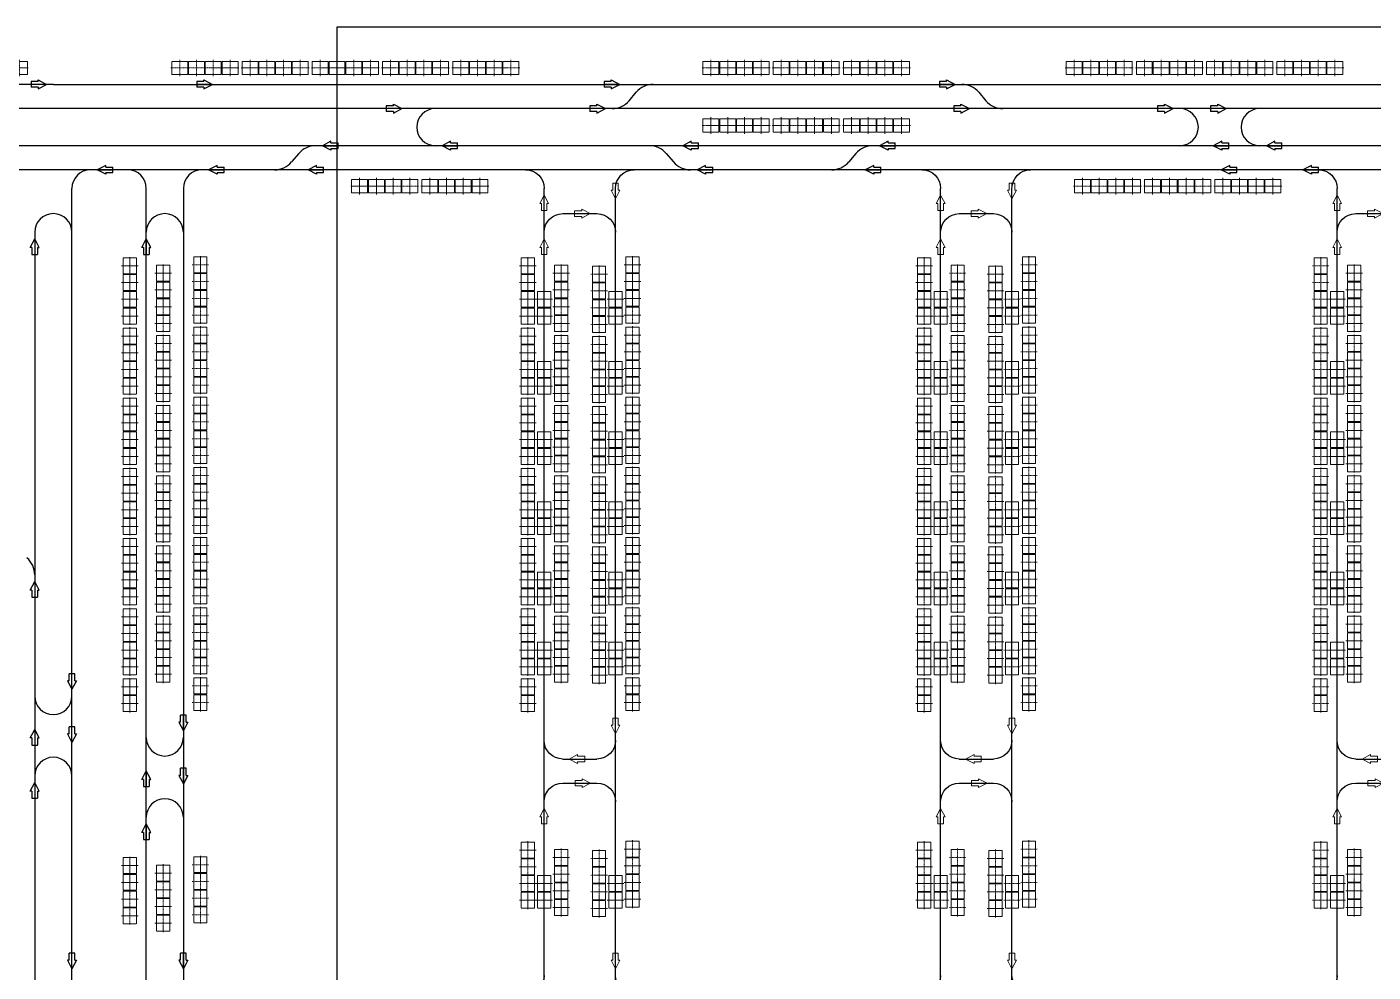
# Model space of a CAD drawing. Header units: millimetres. Extents: x -128 to 670218, y 27186 to 149492.
# Drawn here: x 332827 to 369064, y 107326 to 132785 of the extents above; entities that cross this region are included whole.
import ezdxf

# ---------------------------------------------------------------- set-up
doc = ezdxf.new("R2010")
doc.units = ezdxf.units.MM
doc.linetypes.add('AM_ISO08W050', pattern=[18, 12, -1.5, 3, -1.5])
doc.linetypes.add('XAT-M16_6F_EQ Layout_20211120$0$ACAD_ISO08W100', pattern=[36, 24, -3, 6, -3])
for name, color, linetype, lineweight in [('_CLINE', 4, 'XAT-M16_6F_EQ Layout_20211120$0$ACAD_ISO08W100', 9), ('DIRECT', 40, 'Continuous', 9), ('LINE_EQ', 4, 'AM_ISO08W050', 20), ('LINE_STB', 151, 'Continuous', 30)]:
    doc.layers.add(name, color=color, linetype=linetype, lineweight=lineweight)
doc.layers.add('Rail_H4822(Lower)', color=7, linetype='Continuous')

# ---------------------------------------------------------------- blocks, each defined once
blk = doc.blocks.new('*U3')
at = {"color": 0, "linetype": 'ByBlock'}
for p, q in [((-120, -230), (0, 0)), ((0, 0), (0, -420)), ((120, -230), (0, 0)), ((-75, -230), (-120, -230)), ((-75, -230), (-75, -420)), ((75, -230), (75, -420)), ((75, -230), (120, -230)), ((75, -420), (-75, -420))]:
    blk.add_line(p, q, dxfattribs=at)
blk = doc.blocks.new('A$C31676947')
at = {"layer": 'Rail_H4822(Lower)'}
for p, q in [((500, 47250), (500, 500)), ((2420, 47250), (2420, 500)), ((1000, 46570), (1920, 46570)), ((1000, 31870), (1920, 31870)), ((1000, 31220), (1920, 31220)), ((1000, 16520), (1920, 16520)), ((1000, 15870), (1920, 15870)), ((1000, 1180), (1920, 1180))]:
    blk.add_line(p, q, dxfattribs=at)
for centre, start, end in [((0, 47250), 0, 90), ((2920, 47250), 90, 180), ((1000, 46070), 90, 180), ((1920, 46070), 0, 90), ((1000, 32370), 180, 270), ((1920, 32370), 270, 0), ((1000, 30720), 90, 180), ((1920, 30720), 0, 90), ((0, 23700), 270, 0), ((2920, 23700), 180, 270), ((0, 21700), 0, 90), ((2920, 21700), 90, 180), ((1000, 17020), 180, 270), ((1920, 17020), 270, 0), ((1000, 15370), 90, 180), ((1920, 15370), 0, 90), ((1000, 1680), 180, 270), ((1920, 1680), 270, 0), ((0, 500), 270, 0), ((2920, 500), 180, 270)]:
    blk.add_arc(centre, 500, start, end, dxfattribs=at)
at = {"layer": 'DIRECT'}
for p, rotation in [((500, 46970), 180), ((1180, 46570), 89.99999999999999), ((500, 32550), 180), ((500, 23880), 180), ((500, 17200), 180), ((500, 1860), 180), ((500, 680), 180), ((1740, 1180), 270)]:
    blk.add_blockref('*U3', p, dxfattribs=dict(at, rotation=rotation))
for p in [(2420, 47070), (2420, 45890), (2420, 30540), (2420, 21520), (2420, 15190), (2420, 780)]:
    blk.add_blockref('*U3', p, dxfattribs=at)
at = {"layer": 'DIRECT', "lineweight": -2}
for p, rotation in [((1750, 31870), 270), ((1170, 31220), 89.99999999999999), ((1750, 16520), 270), ((1170, 15870), 89.99999999999999)]:
    blk.add_blockref('*U3', p, dxfattribs=dict(at, rotation=rotation))
blk = doc.blocks.new('*U518')
at = {"color": 0, "linetype": 'ByBlock'}
for p, q in [((-120, -230), (0, 0)), ((0, 0), (0, -420)), ((120, -230), (0, 0)), ((-75, -230), (-120, -230)), ((-75, -230), (-75, -420)), ((75, -230), (75, -420)), ((75, -230), (120, -230)), ((75, -420), (-75, -420))]:
    blk.add_line(p, q, dxfattribs=at)
blk = doc.blocks.new('*U519')
at = {"color": 0, "linetype": 'ByBlock'}
for p, q in [((-120, -230), (0, 0)), ((0, 0), (0, -420)), ((120, -230), (0, 0)), ((-75, -230), (-120, -230)), ((-75, -230), (-75, -420)), ((75, -230), (75, -420)), ((75, -230), (120, -230)), ((75, -420), (-75, -420))]:
    blk.add_line(p, q, dxfattribs=at)
blk = doc.blocks.new('*U520')
at = {"color": 0, "linetype": 'ByBlock'}
for p, q in [((-120, -230), (0, 0)), ((0, 0), (0, -420)), ((120, -230), (0, 0)), ((-75, -230), (-120, -230)), ((-75, -230), (-75, -420)), ((75, -230), (75, -420)), ((75, -230), (120, -230)), ((75, -420), (-75, -420))]:
    blk.add_line(p, q, dxfattribs=at)
blk = doc.blocks.new('*U522')
at = {"color": 0, "linetype": 'ByBlock'}
for p, q in [((-120, -230), (0, 0)), ((0, 0), (0, -420)), ((120, -230), (0, 0)), ((-75, -230), (-120, -230)), ((-75, -230), (-75, -420)), ((75, -230), (75, -420)), ((75, -230), (120, -230)), ((75, -420), (-75, -420))]:
    blk.add_line(p, q, dxfattribs=at)
blk = doc.blocks.new('*U523')
at = {"color": 0, "linetype": 'ByBlock'}
for p, q in [((-120, -230), (0, 0)), ((0, 0), (0, -420)), ((120, -230), (0, 0)), ((-75, -230), (-120, -230)), ((-75, -230), (-75, -420)), ((75, -230), (75, -420)), ((75, -230), (120, -230)), ((75, -420), (-75, -420))]:
    blk.add_line(p, q, dxfattribs=at)
blk = doc.blocks.new('*U641')
at = {"color": 0, "linetype": 'ByBlock'}
for p, q in [((-120, -230), (0, 0)), ((0, 0), (0, -420)), ((120, -230), (0, 0)), ((-75, -230), (-120, -230)), ((-75, -230), (-75, -420)), ((75, -230), (75, -420)), ((75, -230), (120, -230)), ((75, -420), (-75, -420))]:
    blk.add_line(p, q, dxfattribs=at)
blk = doc.blocks.new('*U40')
at = {"color": 0, "linetype": 'ByBlock'}
for p, q in [((-120, -230), (0, 0)), ((0, 0), (0, -420)), ((120, -230), (0, 0)), ((-75, -230), (-120, -230)), ((-75, -230), (-75, -420)), ((75, -230), (75, -420)), ((75, -230), (120, -230)), ((75, -420), (-75, -420))]:
    blk.add_line(p, q, dxfattribs=at)
blk = doc.blocks.new('*U802')
at = {"color": 0, "linetype": 'ByBlock'}
for p, q in [((-120, -230), (0, 0)), ((0, 0), (0, -420)), ((120, -230), (0, 0)), ((-75, -230), (-120, -230)), ((-75, -230), (-75, -420)), ((75, -230), (75, -420)), ((75, -230), (120, -230)), ((75, -420), (-75, -420))]:
    blk.add_line(p, q, dxfattribs=at)
blk = doc.blocks.new('*U811')
at = {"color": 0, "linetype": 'ByBlock'}
for p, q in [((-120, -230), (0, 0)), ((0, 0), (0, -420)), ((120, -230), (0, 0)), ((-75, -230), (-120, -230)), ((-75, -230), (-75, -420)), ((75, -230), (75, -420)), ((75, -230), (120, -230)), ((75, -420), (-75, -420))]:
    blk.add_line(p, q, dxfattribs=at)
blk = doc.blocks.new('*U23')
at = {"color": 0, "linetype": 'ByBlock'}
for p, q in [((-120, -230), (0, 0)), ((0, 0), (0, -420)), ((120, -230), (0, 0)), ((-75, -230), (-120, -230)), ((-75, -230), (-75, -420)), ((75, -230), (75, -420)), ((75, -230), (120, -230)), ((75, -420), (-75, -420))]:
    blk.add_line(p, q, dxfattribs=at)
blk = doc.blocks.new('*U24')
at = {"color": 0, "linetype": 'ByBlock'}
for p, q in [((-120, -230), (0, 0)), ((0, 0), (0, -420)), ((120, -230), (0, 0)), ((-75, -230), (-120, -230)), ((-75, -230), (-75, -420)), ((75, -230), (75, -420)), ((75, -230), (120, -230)), ((75, -420), (-75, -420))]:
    blk.add_line(p, q, dxfattribs=at)
blk = doc.blocks.new('*U25')
at = {"color": 0, "linetype": 'ByBlock'}
for p, q in [((-120, -230), (0, 0)), ((0, 0), (0, -420)), ((120, -230), (0, 0)), ((-75, -230), (-120, -230)), ((-75, -230), (-75, -420)), ((75, -230), (75, -420)), ((75, -230), (120, -230)), ((75, -420), (-75, -420))]:
    blk.add_line(p, q, dxfattribs=at)
blk = doc.blocks.new('*U26')
at = {"color": 0, "linetype": 'ByBlock'}
for p, q in [((-120, -230), (0, 0)), ((0, 0), (0, -420)), ((120, -230), (0, 0)), ((-75, -230), (-120, -230)), ((-75, -230), (-75, -420)), ((75, -230), (75, -420)), ((75, -230), (120, -230)), ((75, -420), (-75, -420))]:
    blk.add_line(p, q, dxfattribs=at)
blk = doc.blocks.new('*U27')
at = {"color": 0, "linetype": 'ByBlock'}
for p, q in [((-120, -230), (0, 0)), ((0, 0), (0, -420)), ((120, -230), (0, 0)), ((-75, -230), (-120, -230)), ((-75, -230), (-75, -420)), ((75, -230), (75, -420)), ((75, -230), (120, -230)), ((75, -420), (-75, -420))]:
    blk.add_line(p, q, dxfattribs=at)
blk = doc.blocks.new('*U32')
at = {"color": 0, "linetype": 'ByBlock'}
for p, q in [((-120, -230), (0, 0)), ((0, 0), (0, -420)), ((120, -230), (0, 0)), ((-75, -230), (-120, -230)), ((-75, -230), (-75, -420)), ((75, -230), (75, -420)), ((75, -230), (120, -230)), ((75, -420), (-75, -420))]:
    blk.add_line(p, q, dxfattribs=at)
blk = doc.blocks.new('*U33')
at = {"color": 0, "linetype": 'ByBlock'}
for p, q in [((-120, -230), (0, 0)), ((0, 0), (0, -420)), ((120, -230), (0, 0)), ((-75, -230), (-120, -230)), ((-75, -230), (-75, -420)), ((75, -230), (75, -420)), ((75, -230), (120, -230)), ((75, -420), (-75, -420))]:
    blk.add_line(p, q, dxfattribs=at)
blk = doc.blocks.new('*U186')
at = {"color": 0, "linetype": 'ByBlock'}
for p, q in [((-120, -230), (0, 0)), ((0, 0), (0, -420)), ((120, -230), (0, 0)), ((-75, -230), (-120, -230)), ((-75, -230), (-75, -420)), ((75, -230), (75, -420)), ((75, -230), (120, -230)), ((75, -420), (-75, -420))]:
    blk.add_line(p, q, dxfattribs=at)
blk = doc.blocks.new('*U188')
at = {"color": 0, "linetype": 'ByBlock'}
for p, q in [((-120, -230), (0, 0)), ((0, 0), (0, -420)), ((120, -230), (0, 0)), ((-75, -230), (-120, -230)), ((-75, -230), (-75, -420)), ((75, -230), (75, -420)), ((75, -230), (120, -230)), ((75, -420), (-75, -420))]:
    blk.add_line(p, q, dxfattribs=at)
blk = doc.blocks.new('*U190')
at = {"color": 0, "linetype": 'ByBlock'}
for p, q in [((-120, -230), (0, 0)), ((0, 0), (0, -420)), ((120, -230), (0, 0)), ((-75, -230), (-120, -230)), ((-75, -230), (-75, -420)), ((75, -230), (75, -420)), ((75, -230), (120, -230)), ((75, -420), (-75, -420))]:
    blk.add_line(p, q, dxfattribs=at)
blk = doc.blocks.new('*U192')
at = {"color": 0, "linetype": 'ByBlock'}
for p, q in [((-120, -230), (0, 0)), ((0, 0), (0, -420)), ((120, -230), (0, 0)), ((-75, -230), (-120, -230)), ((-75, -230), (-75, -420)), ((75, -230), (75, -420)), ((75, -230), (120, -230)), ((75, -420), (-75, -420))]:
    blk.add_line(p, q, dxfattribs=at)
blk = doc.blocks.new('*U193')
at = {"color": 0, "linetype": 'ByBlock'}
for p, q in [((-120, -230), (0, 0)), ((0, 0), (0, -420)), ((120, -230), (0, 0)), ((-75, -230), (-120, -230)), ((-75, -230), (-75, -420)), ((75, -230), (75, -420)), ((75, -230), (120, -230)), ((75, -420), (-75, -420))]:
    blk.add_line(p, q, dxfattribs=at)
blk = doc.blocks.new('*U194')
at = {"color": 0, "linetype": 'ByBlock'}
for p, q in [((-120, -230), (0, 0)), ((0, 0), (0, -420)), ((120, -230), (0, 0)), ((-75, -230), (-120, -230)), ((-75, -230), (-75, -420)), ((75, -230), (75, -420)), ((75, -230), (120, -230)), ((75, -420), (-75, -420))]:
    blk.add_line(p, q, dxfattribs=at)
blk = doc.blocks.new('*U195')
at = {"color": 0, "linetype": 'ByBlock'}
for p, q in [((-120, -230), (0, 0)), ((0, 0), (0, -420)), ((120, -230), (0, 0)), ((-75, -230), (-120, -230)), ((-75, -230), (-75, -420)), ((75, -230), (75, -420)), ((75, -230), (120, -230)), ((75, -420), (-75, -420))]:
    blk.add_line(p, q, dxfattribs=at)
blk = doc.blocks.new('*U59')
at = {"color": 0, "linetype": 'ByBlock'}
for p, q in [((-120, -230), (0, 0)), ((0, 0), (0, -420)), ((120, -230), (0, 0)), ((-75, -230), (-120, -230)), ((-75, -230), (-75, -420)), ((75, -230), (75, -420)), ((75, -230), (120, -230)), ((75, -420), (-75, -420))]:
    blk.add_line(p, q, dxfattribs=at)
blk = doc.blocks.new('*U60')
at = {"color": 0, "linetype": 'ByBlock'}
for p, q in [((-120, -230), (0, 0)), ((0, 0), (0, -420)), ((120, -230), (0, 0)), ((-75, -230), (-120, -230)), ((-75, -230), (-75, -420)), ((75, -230), (75, -420)), ((75, -230), (120, -230)), ((75, -420), (-75, -420))]:
    blk.add_line(p, q, dxfattribs=at)
blk = doc.blocks.new('*U61')
at = {"color": 0, "linetype": 'ByBlock'}
for p, q in [((-120, -230), (0, 0)), ((0, 0), (0, -420)), ((120, -230), (0, 0)), ((-75, -230), (-120, -230)), ((-75, -230), (-75, -420)), ((75, -230), (75, -420)), ((75, -230), (120, -230)), ((75, -420), (-75, -420))]:
    blk.add_line(p, q, dxfattribs=at)
blk = doc.blocks.new('*U62')
at = {"color": 0, "linetype": 'ByBlock'}
for p, q in [((-120, -230), (0, 0)), ((0, 0), (0, -420)), ((120, -230), (0, 0)), ((-75, -230), (-120, -230)), ((-75, -230), (-75, -420)), ((75, -230), (75, -420)), ((75, -230), (120, -230)), ((75, -420), (-75, -420))]:
    blk.add_line(p, q, dxfattribs=at)
blk = doc.blocks.new('*U114')
at = {"color": 0, "linetype": 'ByBlock'}
for p, q in [((-120, -230), (0, 0)), ((0, 0), (0, -420)), ((120, -230), (0, 0)), ((-75, -230), (-120, -230)), ((-75, -230), (-75, -420)), ((75, -230), (75, -420)), ((75, -230), (120, -230)), ((75, -420), (-75, -420))]:
    blk.add_line(p, q, dxfattribs=at)
blk = doc.blocks.new('*U115')
at = {"color": 0, "linetype": 'ByBlock'}
for p, q in [((-120, -230), (0, 0)), ((0, 0), (0, -420)), ((120, -230), (0, 0)), ((-75, -230), (-120, -230)), ((-75, -230), (-75, -420)), ((75, -230), (75, -420)), ((75, -230), (120, -230)), ((75, -420), (-75, -420))]:
    blk.add_line(p, q, dxfattribs=at)
blk = doc.blocks.new('*U116')
at = {"color": 0, "linetype": 'ByBlock'}
for p, q in [((-120, -230), (0, 0)), ((0, 0), (0, -420)), ((120, -230), (0, 0)), ((-75, -230), (-120, -230)), ((-75, -230), (-75, -420)), ((75, -230), (75, -420)), ((75, -230), (120, -230)), ((75, -420), (-75, -420))]:
    blk.add_line(p, q, dxfattribs=at)
blk = doc.blocks.new('*U117')
at = {"color": 0, "linetype": 'ByBlock'}
for p, q in [((-120, -230), (0, 0)), ((0, 0), (0, -420)), ((120, -230), (0, 0)), ((-75, -230), (-120, -230)), ((-75, -230), (-75, -420)), ((75, -230), (75, -420)), ((75, -230), (120, -230)), ((75, -420), (-75, -420))]:
    blk.add_line(p, q, dxfattribs=at)
blk = doc.blocks.new('XAT-M16_6F_EQ Layout_20211120$0$EG-12_FOUP_(01)-pv')
at = {"layer": '_CLINE'}
for p, q in [((0, 211), (0, -235)), ((-239, -12), (239, -12))]:
    blk.add_line(p, q, dxfattribs=at)
at = {"layer": 'LINE_EQ'}
blk.add_lwpolyline([(-215, 166), (-215, -190), (215, -190), (215, 166)], close=True, dxfattribs=at)

msp = doc.modelspace()

# ---------------------------------------------------------------- linework, layer by layer
msp.add_lwpolyline([(341182, 132785), (385178, 132785), (385178, 79986), (341182, 79986)], close=True)
at = {"layer": 'Rail_H4822(Lower)'}
for p, q in [((333538, 131236), (72208, 131236)), ((333538, 131236), (336538, 131236)), ((336538, 131236), (407708, 131236)), ((349039, 130798), (349231, 131025)), ((358452, 131025), (358644, 130798)), ((339872, 130586), (72208, 130586)), ((407708, 130586), (339872, 130586)), ((408931, 129586), (332538, 129586)), ((340144, 129375), (339952, 129148)), ((350039, 129375), (350231, 129148)), ((355144, 129375), (354952, 129148)), ((414398, 128936), (331888, 128936)), ((334038, 81686), (334038, 128436)), ((336038, 81686), (336038, 128436)), ((337038, 128436), (337038, 81686)), ((333038, 127256), (333038, 86054))]:
    msp.add_line(p, q, dxfattribs=at)
for centre, radius, start, end in [((349688, 130636), 600, 90, 139.6984), ((357994, 130636), 600, 40.3016, 90), ((343821, 130086), 500, 90, 270), ((348581, 131186), 600, 270, 319.6984), ((359101, 131186), 600, 220.3016, 270), ((363861, 130086), 500, 270, 90), ((366011, 130086), 500, 90, 270), ((340601, 128986), 600, 90, 139.6984), ((349581, 128986), 600, 40.3016, 90), ((355601, 128986), 600, 90, 139.6984), ((339494, 129536), 600, 270, 319.6984), ((350688, 129536), 600, 220.3016, 270), ((354494, 129536), 600, 270, 319.6984), ((334538, 128436), 500, 90, 180), ((335538, 128436), 500, 0, 90), ((337538, 128436), 500, 90, 180), ((333538, 127256), 500, 0, 180), ((336538, 127256), 500, 0, 180), ((332438, 118023), 600, 0, 49.6984), ((333538, 114763), 500, 180, 0), ((336538, 113646), 500, 180, 0), ((333538, 112613), 500, 0, 180), ((336538, 111496), 500, 0, 180)]:
    msp.add_arc(centre, radius, start, end, dxfattribs=at)

# ---------------------------------------------------------------- block references
at = {"layer": 'LINE_EQ', "rotation": 89.99999999999999}
for p in [(346739, 125448), (348659, 125448), (357412, 125448), (359332, 125448), (368085, 125448), (346739, 124998), (348659, 124998), (357412, 124998), (359332, 124998), (368085, 124998), (346739, 123558), (348659, 123558), (357412, 123558), (359332, 123558), (368085, 123558), (346739, 123108), (348659, 123108), (357412, 123108), (359332, 123108), (368085, 123108), (346739, 121668), (348659, 121668), (357412, 121668), (359332, 121668), (368085, 121668), (346739, 121218), (348659, 121218), (357412, 121218), (359332, 121218), (368085, 121218), (346739, 119778), (348659, 119778), (357412, 119778), (359332, 119778), (368085, 119778), (346739, 119328), (348659, 119328), (357412, 119328), (359332, 119328), (368085, 119328), (346739, 117888), (348659, 117888), (357412, 117888), (359332, 117888), (368085, 117888), (346739, 117438), (348659, 117438), (357412, 117438), (359332, 117438), (368085, 117438), (346739, 115998), (348659, 115998), (357412, 115998), (359332, 115998), (368085, 115998), (346739, 115548), (348659, 115548), (357412, 115548), (359332, 115548), (368085, 115548), (346739, 109714), (348659, 109714), (357412, 109714), (359332, 109714), (368085, 109714), (346739, 109264), (348659, 109264), (357412, 109264), (359332, 109264), (368085, 109264)]:
    msp.add_blockref('XAT-M16_6F_EQ Layout_20211120$0$EG-12_FOUP_(01)-pv', p, dxfattribs=at)
at = {"layer": 'LINE_STB'}
for p in [(332624, 131691), (336944, 131691), (337394, 131691), (337844, 131691), (338294, 131691), (338834, 131691), (339284, 131691), (339734, 131691), (340184, 131691), (340724, 131691), (341174, 131691), (341624, 131691), (342074, 131691), (342614, 131691), (343064, 131691), (343514, 131691), (343964, 131691), (344504, 131691), (344954, 131691), (345404, 131691), (345854, 131691), (351241, 131692), (351691, 131692), (352141, 131692), (352591, 131692), (353131, 131692), (353581, 131692), (354031, 131692), (354481, 131692), (355021, 131692), (355471, 131692), (355921, 131692), (356371, 131692), (361017, 131691), (361467, 131691), (361917, 131691), (362367, 131691), (362907, 131691), (363357, 131691), (363807, 131691), (364257, 131691), (364797, 131691), (365247, 131691), (365697, 131691), (366147, 131691), (366687, 131691), (367137, 131691), (367587, 131691), (368037, 131691), (351241, 130143), (351691, 130143), (352141, 130143), (352591, 130143), (353131, 130143), (353581, 130143), (354031, 130143), (354481, 130143), (355021, 130143), (355471, 130143), (355921, 130143), (356371, 130143)]:
    msp.add_blockref('XAT-M16_6F_EQ Layout_20211120$0$EG-12_FOUP_(01)-pv', p, dxfattribs=at)
for p, rotation in [((341783, 128481), 180), ((342233, 128481), 180), ((342683, 128481), 180), ((343133, 128481), 180), ((343673, 128481), 180), ((344123, 128481), 180), ((344573, 128481), 180), ((345023, 128481), 180), ((361240, 128481), 180), ((361690, 128481), 180), ((362140, 128481), 180), ((362590, 128481), 180), ((363130, 128481), 180), ((363580, 128481), 180), ((364030, 128481), 180), ((364480, 128481), 180), ((365020, 128481), 180), ((365470, 128481), 180), ((365920, 128481), 180), ((366370, 128481), 180), ((335583, 126348), 89.99999999999999), ((337483, 126374), 89.99999999999999), ((346296, 126348), 89.99999999999999), ((349116, 126374), 89.99999999999999), ((356969, 126348), 89.99999999999999), ((359789, 126374), 89.99999999999999), ((367642, 126348), 89.99999999999999), ((335583, 125898), 89.99999999999999), ((336483, 126149), 89.99999999999999), ((337483, 125924), 89.99999999999999), ((346296, 125898), 89.99999999999999), ((347196, 126149), 89.99999999999999), ((348216, 126123), 89.99999999999999), ((349116, 125924), 89.99999999999999), ((356969, 125898), 89.99999999999999), ((357869, 126149), 89.99999999999999), ((358889, 126123), 89.99999999999999), ((359789, 125924), 89.99999999999999), ((367642, 125898), 89.99999999999999), ((368542, 126149), 89.99999999999999), ((336483, 125699), 89.99999999999999), ((347196, 125699), 89.99999999999999), ((348216, 125673), 89.99999999999999), ((357869, 125699), 89.99999999999999), ((358889, 125673), 89.99999999999999), ((368542, 125699), 89.99999999999999), ((335583, 125448), 89.99999999999999), ((336483, 125249), 89.99999999999999), ((337483, 125474), 89.99999999999999), ((346296, 125448), 89.99999999999999), ((347196, 125249), 89.99999999999999), ((348216, 125223), 89.99999999999999), ((349116, 125474), 89.99999999999999), ((356969, 125448), 89.99999999999999), ((357869, 125249), 89.99999999999999), ((358889, 125223), 89.99999999999999), ((359789, 125474), 89.99999999999999), ((367642, 125448), 89.99999999999999), ((368542, 125249), 89.99999999999999), ((335583, 124998), 89.99999999999999), ((336483, 124799), 89.99999999999999), ((337483, 125024), 89.99999999999999), ((346296, 124998), 89.99999999999999), ((347196, 124799), 89.99999999999999), ((349116, 125024), 89.99999999999999), ((356969, 124998), 89.99999999999999), ((357869, 124799), 89.99999999999999), ((359789, 125024), 89.99999999999999), ((367642, 124998), 89.99999999999999), ((368542, 124799), 89.99999999999999), ((335583, 124458), 89.99999999999999), ((337483, 124484), 89.99999999999999), ((346296, 124458), 89.99999999999999), ((348216, 124773), 89.99999999999999), ((349116, 124484), 89.99999999999999), ((356969, 124458), 89.99999999999999), ((358889, 124773), 89.99999999999999), ((359789, 124484), 89.99999999999999), ((367642, 124458), 89.99999999999999), ((336483, 124259), 89.99999999999999), ((347196, 124259), 89.99999999999999), ((348216, 124233), 89.99999999999999), ((357869, 124259), 89.99999999999999), ((358889, 124233), 89.99999999999999), ((368542, 124259), 89.99999999999999), ((335583, 124008), 89.99999999999999), ((336483, 123809), 89.99999999999999), ((337483, 124034), 89.99999999999999), ((346296, 124008), 89.99999999999999), ((347196, 123809), 89.99999999999999), ((348216, 123783), 89.99999999999999), ((349116, 124034), 89.99999999999999), ((356969, 124008), 89.99999999999999), ((357869, 123809), 89.99999999999999), ((358889, 123783), 89.99999999999999), ((359789, 124034), 89.99999999999999), ((367642, 124008), 89.99999999999999), ((368542, 123809), 89.99999999999999), ((335583, 123558), 89.99999999999999), ((336483, 123359), 89.99999999999999), ((337483, 123584), 89.99999999999999), ((346296, 123558), 89.99999999999999), ((347196, 123359), 89.99999999999999), ((348216, 123333), 89.99999999999999), ((349116, 123584), 89.99999999999999), ((356969, 123558), 89.99999999999999), ((357869, 123359), 89.99999999999999), ((358889, 123333), 89.99999999999999), ((359789, 123584), 89.99999999999999), ((367642, 123558), 89.99999999999999), ((368542, 123359), 89.99999999999999), ((335583, 123108), 89.99999999999999), ((337483, 123134), 89.99999999999999), ((346296, 123108), 89.99999999999999), ((349116, 123134), 89.99999999999999), ((356969, 123108), 89.99999999999999), ((359789, 123134), 89.99999999999999), ((367642, 123108), 89.99999999999999), ((336483, 122909), 89.99999999999999), ((347196, 122909), 89.99999999999999), ((348216, 122883), 89.99999999999999), ((357869, 122909), 89.99999999999999), ((358889, 122883), 89.99999999999999), ((368542, 122909), 89.99999999999999), ((335583, 122568), 89.99999999999999), ((336483, 122369), 89.99999999999999), ((337483, 122594), 89.99999999999999), ((346296, 122568), 89.99999999999999), ((347196, 122369), 89.99999999999999), ((348216, 122343), 89.99999999999999), ((349116, 122594), 89.99999999999999), ((356969, 122568), 89.99999999999999), ((357869, 122369), 89.99999999999999), ((358889, 122343), 89.99999999999999), ((359789, 122594), 89.99999999999999), ((367642, 122568), 89.99999999999999), ((368542, 122369), 89.99999999999999), ((335583, 122118), 89.99999999999999), ((336483, 121919), 89.99999999999999), ((337483, 122144), 89.99999999999999), ((346296, 122118), 89.99999999999999), ((347196, 121919), 89.99999999999999), ((348216, 121893), 89.99999999999999), ((349116, 122144), 89.99999999999999), ((356969, 122118), 89.99999999999999), ((357869, 121919), 89.99999999999999), ((358889, 121893), 89.99999999999999), ((359789, 122144), 89.99999999999999), ((367642, 122118), 89.99999999999999), ((368542, 121919), 89.99999999999999), ((335583, 121668), 89.99999999999999), ((337483, 121694), 89.99999999999999), ((346296, 121668), 89.99999999999999), ((349116, 121694), 89.99999999999999), ((356969, 121668), 89.99999999999999), ((359789, 121694), 89.99999999999999), ((367642, 121668), 89.99999999999999), ((335583, 121218), 89.99999999999999), ((336483, 121469), 89.99999999999999), ((337483, 121244), 89.99999999999999), ((346296, 121218), 89.99999999999999), ((347196, 121469), 89.99999999999999), ((348216, 121443), 89.99999999999999), ((349116, 121244), 89.99999999999999), ((356969, 121218), 89.99999999999999), ((357869, 121469), 89.99999999999999), ((358889, 121443), 89.99999999999999), ((359789, 121244), 89.99999999999999), ((367642, 121218), 89.99999999999999), ((368542, 121469), 89.99999999999999), ((336483, 121019), 89.99999999999999), ((347196, 121019), 89.99999999999999), ((348216, 120993), 89.99999999999999), ((357869, 121019), 89.99999999999999), ((358889, 120993), 89.99999999999999), ((368542, 121019), 89.99999999999999), ((335583, 120678), 89.99999999999999), ((336483, 120479), 89.99999999999999), ((337483, 120704), 89.99999999999999), ((346296, 120678), 89.99999999999999), ((347196, 120479), 89.99999999999999), ((348216, 120453), 89.99999999999999), ((349116, 120704), 89.99999999999999), ((356969, 120678), 89.99999999999999), ((357869, 120479), 89.99999999999999), ((358889, 120453), 89.99999999999999), ((359789, 120704), 89.99999999999999), ((367642, 120678), 89.99999999999999), ((368542, 120479), 89.99999999999999), ((335583, 120228), 89.99999999999999), ((337483, 120254), 89.99999999999999), ((346296, 120228), 89.99999999999999), ((349116, 120254), 89.99999999999999), ((356969, 120228), 89.99999999999999), ((359789, 120254), 89.99999999999999), ((367642, 120228), 89.99999999999999), ((335583, 119778), 89.99999999999999), ((336483, 120029), 89.99999999999999), ((337483, 119804), 89.99999999999999), ((346296, 119778), 89.99999999999999), ((347196, 120029), 89.99999999999999), ((348216, 120003), 89.99999999999999), ((349116, 119804), 89.99999999999999), ((356969, 119778), 89.99999999999999), ((357869, 120029), 89.99999999999999), ((358889, 120003), 89.99999999999999), ((359789, 119804), 89.99999999999999), ((367642, 119778), 89.99999999999999), ((368542, 120029), 89.99999999999999), ((336483, 119579), 89.99999999999999), ((337483, 119354), 89.99999999999999), ((347196, 119579), 89.99999999999999), ((348216, 119553), 89.99999999999999), ((349116, 119354), 89.99999999999999), ((357869, 119579), 89.99999999999999), ((358889, 119553), 89.99999999999999), ((359789, 119354), 89.99999999999999), ((368542, 119579), 89.99999999999999), ((335583, 119328), 89.99999999999999), ((336483, 119129), 89.99999999999999), ((346296, 119328), 89.99999999999999), ((347196, 119129), 89.99999999999999), ((348216, 119103), 89.99999999999999), ((356969, 119328), 89.99999999999999), ((357869, 119129), 89.99999999999999), ((358889, 119103), 89.99999999999999), ((367642, 119328), 89.99999999999999), ((368542, 119129), 89.99999999999999), ((335583, 118788), 89.99999999999999), ((337483, 118814), 89.99999999999999), ((346296, 118788), 89.99999999999999), ((349116, 118814), 89.99999999999999), ((356969, 118788), 89.99999999999999), ((359789, 118814), 89.99999999999999), ((367642, 118788), 89.99999999999999), ((335583, 118338), 89.99999999999999), ((336483, 118589), 89.99999999999999), ((337483, 118364), 89.99999999999999), ((346296, 118338), 89.99999999999999), ((347196, 118589), 89.99999999999999), ((348216, 118563), 89.99999999999999), ((349116, 118364), 89.99999999999999), ((356969, 118338), 89.99999999999999), ((357869, 118589), 89.99999999999999), ((358889, 118563), 89.99999999999999), ((359789, 118364), 89.99999999999999), ((367642, 118338), 89.99999999999999), ((368542, 118589), 89.99999999999999), ((336483, 118139), 89.99999999999999), ((337483, 117914), 89.99999999999999), ((347196, 118139), 89.99999999999999), ((348216, 118113), 89.99999999999999), ((349116, 117914), 89.99999999999999), ((357869, 118139), 89.99999999999999), ((358889, 118113), 89.99999999999999), ((359789, 117914), 89.99999999999999), ((368542, 118139), 89.99999999999999), ((335583, 117888), 89.99999999999999), ((336483, 117689), 89.99999999999999), ((346296, 117888), 89.99999999999999), ((347196, 117689), 89.99999999999999), ((348216, 117663), 89.99999999999999), ((356969, 117888), 89.99999999999999), ((357869, 117689), 89.99999999999999), ((358889, 117663), 89.99999999999999), ((367642, 117888), 89.99999999999999), ((368542, 117689), 89.99999999999999), ((335583, 117438), 89.99999999999999), ((336483, 117239), 89.99999999999999), ((337483, 117464), 89.99999999999999), ((346296, 117438), 89.99999999999999), ((347196, 117239), 89.99999999999999), ((348216, 117213), 89.99999999999999), ((349116, 117464), 89.99999999999999), ((356969, 117438), 89.99999999999999), ((357869, 117239), 89.99999999999999), ((358889, 117213), 89.99999999999999), ((359789, 117464), 89.99999999999999), ((367642, 117438), 89.99999999999999), ((368542, 117239), 89.99999999999999), ((335583, 116898), 89.99999999999999), ((337483, 116924), 89.99999999999999), ((346296, 116898), 89.99999999999999), ((349116, 116924), 89.99999999999999), ((356969, 116898), 89.99999999999999), ((359789, 116924), 89.99999999999999), ((367642, 116898), 89.99999999999999), ((335583, 116448), 89.99999999999999), ((336483, 116699), 89.99999999999999), ((337483, 116474), 89.99999999999999), ((346296, 116448), 89.99999999999999), ((347196, 116699), 89.99999999999999), ((348216, 116673), 89.99999999999999), ((349116, 116474), 89.99999999999999), ((356969, 116448), 89.99999999999999), ((357869, 116699), 89.99999999999999), ((358889, 116673), 89.99999999999999), ((359789, 116474), 89.99999999999999), ((367642, 116448), 89.99999999999999), ((368542, 116699), 89.99999999999999), ((336483, 116249), 89.99999999999999), ((347196, 116249), 89.99999999999999), ((348216, 116223), 89.99999999999999), ((357869, 116249), 89.99999999999999), ((358889, 116223), 89.99999999999999), ((368542, 116249), 89.99999999999999), ((335583, 115998), 89.99999999999999), ((336483, 115799), 89.99999999999999), ((337483, 116024), 89.99999999999999), ((346296, 115998), 89.99999999999999), ((347196, 115799), 89.99999999999999), ((348216, 115773), 89.99999999999999), ((349116, 116024), 89.99999999999999), ((356969, 115998), 89.99999999999999), ((357869, 115799), 89.99999999999999), ((358889, 115773), 89.99999999999999), ((359789, 116024), 89.99999999999999), ((367642, 115998), 89.99999999999999), ((368542, 115799), 89.99999999999999), ((335583, 115548), 89.99999999999999), ((337483, 115574), 89.99999999999999), ((346296, 115548), 89.99999999999999), ((349116, 115574), 89.99999999999999), ((356969, 115548), 89.99999999999999), ((359789, 115574), 89.99999999999999), ((367642, 115548), 89.99999999999999), ((335583, 115008), 89.99999999999999), ((336483, 115349), 89.99999999999999), ((337483, 115034), 89.99999999999999), ((346296, 115008), 89.99999999999999), ((347196, 115349), 89.99999999999999), ((348216, 115323), 89.99999999999999), ((349116, 115034), 89.99999999999999), ((356969, 115008), 89.99999999999999), ((357869, 115349), 89.99999999999999), ((358889, 115323), 89.99999999999999), ((359789, 115034), 89.99999999999999), ((367642, 115008), 89.99999999999999), ((368542, 115349), 89.99999999999999), ((335583, 114558), 89.99999999999999), ((337483, 114584), 89.99999999999999), ((346296, 114558), 89.99999999999999), ((349116, 114584), 89.99999999999999), ((356969, 114558), 89.99999999999999), ((359789, 114584), 89.99999999999999), ((367642, 114558), 89.99999999999999), ((346296, 110614), 89.99999999999999), ((347196, 110415), 89.99999999999999), ((348216, 110389), 89.99999999999999), ((349116, 110640), 89.99999999999999), ((356969, 110614), 89.99999999999999), ((357869, 110415), 89.99999999999999), ((358889, 110389), 89.99999999999999), ((359789, 110640), 89.99999999999999), ((367642, 110614), 89.99999999999999), ((368542, 110415), 89.99999999999999), ((335583, 110194), 89.99999999999999), ((336483, 109995), 89.99999999999999), ((337483, 110220), 89.99999999999999), ((346296, 110164), 89.99999999999999), ((347196, 109965), 89.99999999999999), ((348216, 109939), 89.99999999999999), ((349116, 110190), 89.99999999999999), ((356969, 110164), 89.99999999999999), ((357869, 109965), 89.99999999999999), ((358889, 109939), 89.99999999999999), ((359789, 110190), 89.99999999999999), ((367642, 110164), 89.99999999999999), ((368542, 109965), 89.99999999999999), ((335583, 109744), 89.99999999999999), ((337483, 109770), 89.99999999999999), ((346296, 109714), 89.99999999999999), ((349116, 109740), 89.99999999999999), ((356969, 109714), 89.99999999999999), ((359789, 109740), 89.99999999999999), ((367642, 109714), 89.99999999999999), ((335583, 109294), 89.99999999999999), ((336483, 109545), 89.99999999999999), ((337483, 109320), 89.99999999999999), ((346296, 109264), 89.99999999999999), ((347196, 109515), 89.99999999999999), ((348216, 109489), 89.99999999999999), ((349116, 109290), 89.99999999999999), ((356969, 109264), 89.99999999999999), ((357869, 109515), 89.99999999999999), ((358889, 109489), 89.99999999999999), ((359789, 109290), 89.99999999999999), ((367642, 109264), 89.99999999999999), ((368542, 109515), 89.99999999999999), ((335583, 108844), 89.99999999999999), ((336483, 109095), 89.99999999999999), ((337483, 108870), 89.99999999999999), ((347196, 109065), 89.99999999999999), ((348216, 109039), 89.99999999999999), ((357869, 109065), 89.99999999999999), ((358889, 109039), 89.99999999999999), ((368542, 109065), 89.99999999999999), ((336483, 108645), 89.99999999999999)]:
    msp.add_blockref('XAT-M16_6F_EQ Layout_20211120$0$EG-12_FOUP_(01)-pv', p, dxfattribs=dict(at, rotation=rotation))
at = {"layer": 'Rail_H4822(Lower)', "xscale": -1}
for name, p, rotation in [('*U641', (333358, 131236), 270), ('*U188', (337818, 131236), 270), ('*U114', (348788, 131236), 270), ('*U59', (357815, 131236), 270), ('*U32', (342921, 130586), 270), ('*U115', (348401, 130586), 270), ('*U60', (358201, 130586), 270), ('*U26', (363681, 130586), 270), ('*U25', (365111, 130586), 270), ('*U62', (340781, 129586), 90), ('*U33', (344001, 129586), 90), ('*U117', (350481, 129586), 90), ('*U62', (355781, 129586), 90), ('*U27', (364761, 129586), 90), ('*U24', (366191, 129586), 90), ('*U186', (334718, 128936), 90), ('*U186', (337718, 128936), 90), ('*U61', (340394, 128936), 90), ('*U116', (350868, 128936), 90), ('*U61', (355394, 128936), 90), ('*U802', (364978, 128936), 90), ('*U811', (367178, 128936), 90), ('A$C31676947', (346251, 128936), 180), ('A$C31676947', (356924, 128936), 180), ('A$C31676947', (367597, 128936), 180), ('*U522', (334038, 114943), 180), ('*U192', (337038, 113826), 180), ('*U519', (334038, 113513), 180), ('*U195', (337038, 112396), 180), ('*U3', (334038, 107416), 180), ('*U23', (337038, 107416), 180)]:
    msp.add_blockref(name, p, dxfattribs=dict(at, rotation=rotation))
for name, p in [('*U520', (333038, 127076)), ('*U190', (336038, 127076)), ('*U40', (333038, 117843)), ('*U523', (333038, 113863)), ('*U193', (336038, 112746)), ('*U518', (333038, 112433)), ('*U194', (336038, 111316))]:
    msp.add_blockref(name, p, dxfattribs=at)

doc.saveas('drawing.dxf')
